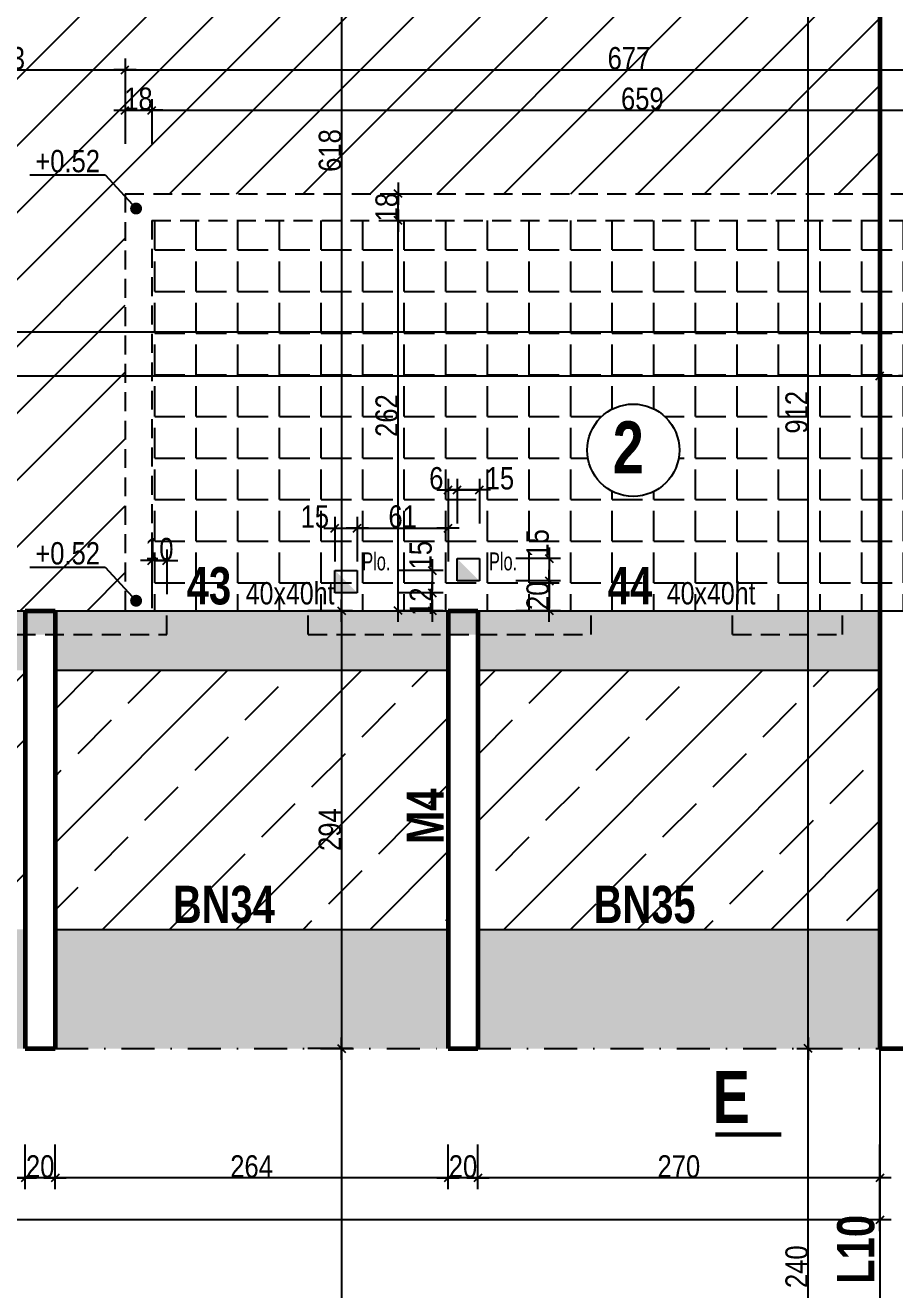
# Model space of a CAD drawing. Header units: centimetres. Extents: x 38820 to 82487, y -36363 to -12804.
# Drawn here: x 51826 to 52410, y -23888 to -23039 of the extents above; entities that cross this region are included whole.
import ezdxf
from ezdxf.enums import TextEntityAlignment as Align

# ---------------------------------------------------------------- set-up
doc = ezdxf.new("R2010")
doc.units = ezdxf.units.CM
doc.header["$LTSCALE"] = 0.5
doc.linetypes.add('CACHEX2', pattern=[19.05, 12.7, -6.35])
doc.linetypes.add('TIRETPT2', pattern=[12.7, 6.35, -3.175, 0, -3.175])
doc.layers.get('DEFPOINTS').update_dxf_attribs({"linetype": 'CONTINUOUS'})
for name, color, linetype in [('01_cote_gen', 4, 'CONTINUOUS'), ('01_linteaux', 2, 'CONTINUOUS'), ('01_murs_sup', 2, 'CACHEX2'), ('01_poch_BN', 9, 'CONTINUOUS'), ('01_resv', 32, 'CONTINUOUS'), ('01_texte', 230, 'CONTINUOUS'), ('AA_COTES', 2, 'CONTINUOUS')]:
    doc.layers.add(name, color=color, linetype=linetype)
doc.layers.add('01_murs_coup', color=5, linetype='CONTINUOUS', lineweight=60)
doc.styles.add('Arial Narrow', font='ARIALN.TTF')
doc.styles.add('impact', font='impact.ttf')
doc.styles.add('MATTE_TXT', font='arial.ttf')
doc.styles.add('STYLE2', font='ARIALN.TTF')
doc.dimstyles.new('JB50', dxfattribs={"dimscale": 0.1, "dimtxt": 150, "dimasz": 15, "dimexe": 0.1, "dimexo": 0.1, "dimgap": 0.09, "dimtad": 1, "dimdec": 1, "dimdsep": 46, "dimtxsty": 'STYLE2', "dimblk1": 'BOND_G', "dimblk2": 'BOND_D', "dimsah": 1, "dimcen": 1.5, "dimdle": 0.01, "dimse1": 1, "dimse2": 1, "dimclrd": 4, "dimclre": 2, "dimclrt": 6, "dimazin": 2, "dimtfac": 2.333333, "dimtdec": 1, "dimtix": 1, "dimtmove": 2, "dimatfit": 3, "dimldrblk": 'BOND_G', "dimfxl": 1, "dimtolj": 1, "dimtzin": 0, "dimarcsym": 0})
pattern_1 = [(135, (-19116.01, 5490.093), (-11.22532015, 9e-16), [7.9375, -7.9375])]

# ---------------------------------------------------------------- blocks, each defined once
blk = doc.blocks.new('BOND_G')
at = {"layer": 'AA_COTES', "color": 0}
for p, q in [((0, -5), (0, 15)), ((5, 0), (-5, 0)), ((1.77, 1.77), (-1.77, -1.77))]:
    blk.add_line(p, q, dxfattribs=at)
blk = doc.blocks.new('BOND_D')
at = {"layer": 'AA_COTES', "color": 0}
for p, q in [((5, 0), (-5, 0)), ((-1.77, -1.77), (1.77, 1.77)), ((0, 5), (0, -15))]:
    blk.add_line(p, q, dxfattribs=at)
blk = doc.blocks.new('*D695')
at = {"layer": '01_cote_gen', "color": 4, "lineweight": -2, "transparency": 16777216}
blk.add_line((52401.1, -23274.72), (52418.1, -23274.72), dxfattribs=at)
at = {"layer": 'DEFPOINTS', "color": 0}
for p in [(52419.6, -23274.72), (52399.6, -23287.62), (52419.6, -23287.62)]:
    blk.add_point(p, dxfattribs=at)
at = {"layer": '01_cote_gen', "color": 4, "lineweight": -2, "transparency": 16777216, "xscale": 1.5, "yscale": 1.5, "zscale": 1.5, "rotation": 180}
blk.add_blockref('BOND_G', (52399.6, -23274.72), dxfattribs=at)
at = {"layer": '01_cote_gen', "color": 4, "lineweight": -2, "transparency": 16777216, "xscale": 1.5, "yscale": 1.5, "zscale": 1.5}
blk.add_blockref('BOND_D', (52419.6, -23274.72), dxfattribs=at)
at = {"layer": '01_cote_gen', "color": 6, "transparency": 16777216, "insert": (52434, -23286.21), "char_height": 15, "attachment_point": 5, "style": 'STYLE2'}
blk.add_mtext('\\A1;20', dxfattribs=at)
blk = doc.blocks.new('*D700')
at = {"layer": '01_cote_gen', "color": 4, "lineweight": -2, "transparency": 16777216}
blk.add_line((50040.1, -23274.72), (52398.1, -23274.72), dxfattribs=at)
at = {"layer": 'DEFPOINTS', "color": 0}
for p in [(52399.6, -23270.39), (50038.6, -23280.35), (52399.6, -23274.72)]:
    blk.add_point(p, dxfattribs=at)
at = {"layer": '01_cote_gen', "color": 4, "lineweight": -2, "transparency": 16777216, "xscale": 1.5, "yscale": 1.5, "zscale": 1.5, "rotation": 180}
blk.add_blockref('BOND_G', (50038.6, -23274.72), dxfattribs=at)
at = {"layer": '01_cote_gen', "color": 4, "lineweight": -2, "transparency": 16777216, "xscale": 1.5, "yscale": 1.5, "zscale": 1.5}
blk.add_blockref('BOND_D', (52399.6, -23274.72), dxfattribs=at)
at = {"layer": '01_cote_gen', "color": 6, "transparency": 16777216, "insert": (51075.03, -23267.05), "char_height": 15, "attachment_point": 5, "style": 'STYLE2'}
blk.add_mtext('\\A1;2361', dxfattribs=at)
blk = doc.blocks.new('*D706')
at = {"layer": '01_cote_gen', "color": 4, "lineweight": -2, "transparency": 16777216}
blk.add_line((49694.13, -23245.04), (52588.09, -23245.04), dxfattribs=at)
at = {"layer": 'DEFPOINTS', "color": 0}
for p in [(49692.63, -23200.97), (52589.59, -23245.04), (52589.59, -23251.92)]:
    blk.add_point(p, dxfattribs=at)
at = {"layer": '01_cote_gen', "color": 4, "lineweight": -2, "transparency": 16777216, "xscale": 1.5, "yscale": 1.5, "zscale": 1.5, "rotation": 180}
blk.add_blockref('BOND_G', (49692.63, -23245.04), dxfattribs=at)
at = {"layer": '01_cote_gen', "color": 4, "lineweight": -2, "transparency": 16777216, "xscale": 1.5, "yscale": 1.5, "zscale": 1.5}
blk.add_blockref('BOND_D', (52589.59, -23245.04), dxfattribs=at)
at = {"layer": '01_cote_gen', "color": 6, "transparency": 16777216, "insert": (51075.1, -23237.37), "char_height": 15, "attachment_point": 5, "style": 'STYLE2'}
blk.add_mtext('\\A1;2897', dxfattribs=at)
blk = doc.blocks.new('*D727')
at = {"layer": '01_cote_gen', "color": 4, "lineweight": -2, "transparency": 16777216}
blk.add_line((52398.1, -23841.51), (50040.13, -23841.51), dxfattribs=at)
at = {"layer": 'DEFPOINTS', "color": 0}
for p in [(50038.63, -23794.88), (52399.6, -23810.22), (50038.63, -23841.51)]:
    blk.add_point(p, dxfattribs=at)
at = {"layer": '01_cote_gen', "color": 4, "lineweight": -2, "transparency": 16777216, "xscale": 1.5, "yscale": 1.5, "zscale": 1.5, "rotation": 180}
blk.add_blockref('BOND_D', (50038.63, -23841.51), dxfattribs=at)
at = {"layer": '01_cote_gen', "color": 4, "lineweight": -2, "transparency": 16777216, "xscale": 1.5, "yscale": 1.5, "zscale": 1.5}
blk.add_blockref('BOND_G', (52399.6, -23841.51), dxfattribs=at)
at = {"layer": '01_cote_gen', "color": 6, "transparency": 16777216, "insert": (51219.11, -23833.84), "char_height": 15, "attachment_point": 5, "style": 'STYLE2'}
blk.add_mtext('\\A1;2361', dxfattribs=at)
blk = doc.blocks.new('*D870')
at = {"layer": '01_cote_gen', "color": 4, "lineweight": -2, "transparency": 16777216}
blk.add_line((52037.97, -23433.88), (52037.97, -23724.9), dxfattribs=at)
at = {"layer": 'DEFPOINTS', "color": 0}
for p in [(52063.28, -23432.38), (52037.97, -23726.4), (52063.28, -23726.4)]:
    blk.add_point(p, dxfattribs=at)
at = {"layer": '01_cote_gen', "color": 4, "lineweight": -2, "transparency": 16777216, "xscale": 1.5, "yscale": 1.5, "zscale": 1.5}
for name, p, rotation in [('BOND_G', (52037.97, -23432.38), 90), ('BOND_D', (52037.97, -23726.4), 270)]:
    blk.add_blockref(name, p, dxfattribs=dict(at, rotation=rotation))
at = {"layer": '01_cote_gen', "color": 6, "transparency": 16777216, "insert": (52030.3, -23579.39), "char_height": 15, "attachment_point": 5, "rotation": 90, "style": 'STYLE2'}
blk.add_mtext('\\A1;294', dxfattribs=at)
blk = doc.blocks.new('*D871')
at = {"layer": '01_cote_gen', "color": 4, "lineweight": -2, "transparency": 16777216}
blk.add_line((52037.97, -23727.9), (52037.97, -24281.87), dxfattribs=at)
at = {"layer": 'DEFPOINTS', "color": 0}
for p in [(52063.28, -23726.4), (52037.97, -24283.37), (52037.97, -24283.37)]:
    blk.add_point(p, dxfattribs=at)
at = {"layer": '01_cote_gen', "color": 4, "lineweight": -2, "transparency": 16777216, "xscale": 1.5, "yscale": 1.5, "zscale": 1.5}
for name, p, rotation in [('BOND_G', (52037.97, -23726.4), 90), ('BOND_D', (52037.97, -24283.37), 270)]:
    blk.add_blockref(name, p, dxfattribs=dict(at, rotation=rotation))
at = {"layer": '01_cote_gen', "color": 6, "transparency": 16777216, "insert": (52030.33, -24004.88), "char_height": 15, "attachment_point": 5, "rotation": 90, "style": 'STYLE2'}
blk.add_mtext('\\A1;557', dxfattribs=at)
blk = doc.blocks.new('*D877')
at = {"layer": '01_cote_gen', "color": 4, "lineweight": -2, "transparency": 16777216}
blk.add_line((52037.97, -22815.89), (52037.97, -23430.88), dxfattribs=at)
at = {"layer": 'DEFPOINTS', "color": 0}
for p in [(52035.86, -22814.39), (52037.97, -23432.38), (52075.69, -23432.38)]:
    blk.add_point(p, dxfattribs=at)
at = {"layer": '01_cote_gen', "color": 4, "lineweight": -2, "transparency": 16777216, "xscale": 1.5, "yscale": 1.5, "zscale": 1.5}
for name, p, rotation in [('BOND_G', (52037.97, -22814.39), 90), ('BOND_D', (52037.97, -23432.38), 270)]:
    blk.add_blockref(name, p, dxfattribs=dict(at, rotation=rotation))
at = {"layer": '01_cote_gen', "color": 6, "transparency": 16777216, "insert": (52030.3, -23123.39), "char_height": 15, "attachment_point": 5, "rotation": 90, "style": 'STYLE2'}
blk.add_mtext('\\A1;618', dxfattribs=at)
blk = doc.blocks.new('*D906')
at = {"layer": '01_cote_gen', "color": 4, "lineweight": -2, "transparency": 16777216}
blk.add_line((52398.1, -23813.33), (52131.1, -23813.33), dxfattribs=at)
at = {"layer": 'DEFPOINTS', "color": 0}
for p in [(52129.6, -23726.4), (52399.6, -23785.45), (52129.6, -23813.33)]:
    blk.add_point(p, dxfattribs=at)
at = {"layer": '01_cote_gen', "color": 4, "lineweight": -2, "transparency": 16777216, "xscale": 1.5, "yscale": 1.5, "zscale": 1.5, "rotation": 180}
blk.add_blockref('BOND_D', (52129.6, -23813.33), dxfattribs=at)
at = {"layer": '01_cote_gen', "color": 4, "lineweight": -2, "transparency": 16777216, "xscale": 1.5, "yscale": 1.5, "zscale": 1.5}
blk.add_blockref('BOND_G', (52399.6, -23813.33), dxfattribs=at)
at = {"layer": '01_cote_gen', "color": 6, "transparency": 16777216, "insert": (52264.6, -23805.67), "char_height": 15, "attachment_point": 5, "style": 'STYLE2'}
blk.add_mtext('\\A1;270', dxfattribs=at)
blk = doc.blocks.new('*D907')
at = {"layer": '01_cote_gen', "color": 4, "lineweight": -2, "transparency": 16777216}
blk.add_line((52128.1, -23813.33), (52111.1, -23813.33), dxfattribs=at)
at = {"layer": 'DEFPOINTS', "color": 0}
for p in [(52109.6, -23726.4), (52129.6, -23726.4), (52109.6, -23813.33)]:
    blk.add_point(p, dxfattribs=at)
at = {"layer": '01_cote_gen', "color": 4, "lineweight": -2, "transparency": 16777216, "xscale": 1.5, "yscale": 1.5, "zscale": 1.5, "rotation": 180}
blk.add_blockref('BOND_D', (52109.6, -23813.33), dxfattribs=at)
at = {"layer": '01_cote_gen', "color": 4, "lineweight": -2, "transparency": 16777216, "xscale": 1.5, "yscale": 1.5, "zscale": 1.5}
blk.add_blockref('BOND_G', (52129.6, -23813.33), dxfattribs=at)
at = {"layer": '01_cote_gen', "color": 6, "transparency": 16777216, "insert": (52119.6, -23805.67), "char_height": 15, "attachment_point": 5, "style": 'STYLE2'}
blk.add_mtext('\\A1;20', dxfattribs=at)
blk = doc.blocks.new('*D908')
at = {"layer": '01_cote_gen', "color": 4, "lineweight": -2, "transparency": 16777216}
blk.add_line((52108.1, -23813.33), (51847.1, -23813.33), dxfattribs=at)
at = {"layer": 'DEFPOINTS', "color": 0}
for p in [(51845.6, -23726.4), (52109.6, -23726.4), (51845.6, -23813.33)]:
    blk.add_point(p, dxfattribs=at)
at = {"layer": '01_cote_gen', "color": 4, "lineweight": -2, "transparency": 16777216, "xscale": 1.5, "yscale": 1.5, "zscale": 1.5, "rotation": 180}
blk.add_blockref('BOND_D', (51845.6, -23813.33), dxfattribs=at)
at = {"layer": '01_cote_gen', "color": 4, "lineweight": -2, "transparency": 16777216, "xscale": 1.5, "yscale": 1.5, "zscale": 1.5}
blk.add_blockref('BOND_G', (52109.6, -23813.33), dxfattribs=at)
at = {"layer": '01_cote_gen', "color": 6, "transparency": 16777216, "insert": (51977.6, -23805.67), "char_height": 15, "attachment_point": 5, "style": 'STYLE2'}
blk.add_mtext('\\A1;264', dxfattribs=at)
blk = doc.blocks.new('*D909')
at = {"layer": '01_cote_gen', "color": 4, "lineweight": -2, "transparency": 16777216}
blk.add_line((51844.1, -23813.33), (51827.1, -23813.33), dxfattribs=at)
at = {"layer": 'DEFPOINTS', "color": 0}
for p in [(51825.6, -23726.4), (51845.6, -23726.4), (51825.6, -23813.33)]:
    blk.add_point(p, dxfattribs=at)
at = {"layer": '01_cote_gen', "color": 4, "lineweight": -2, "transparency": 16777216, "xscale": 1.5, "yscale": 1.5, "zscale": 1.5, "rotation": 180}
blk.add_blockref('BOND_D', (51825.6, -23813.33), dxfattribs=at)
at = {"layer": '01_cote_gen', "color": 4, "lineweight": -2, "transparency": 16777216, "xscale": 1.5, "yscale": 1.5, "zscale": 1.5}
blk.add_blockref('BOND_G', (51845.6, -23813.33), dxfattribs=at)
at = {"layer": '01_cote_gen', "color": 6, "transparency": 16777216, "insert": (51835.6, -23805.67), "char_height": 15, "attachment_point": 5, "style": 'STYLE2'}
blk.add_mtext('\\A1;20', dxfattribs=at)
blk = doc.blocks.new('*D910')
at = {"layer": '01_cote_gen', "color": 4, "lineweight": -2, "transparency": 16777216}
blk.add_line((51824.1, -23813.33), (51557.1, -23813.33), dxfattribs=at)
at = {"layer": 'DEFPOINTS', "color": 0}
for p in [(51555.6, -23726.4), (51825.6, -23726.4), (51555.6, -23813.33)]:
    blk.add_point(p, dxfattribs=at)
at = {"layer": '01_cote_gen', "color": 4, "lineweight": -2, "transparency": 16777216, "xscale": 1.5, "yscale": 1.5, "zscale": 1.5, "rotation": 180}
blk.add_blockref('BOND_D', (51555.6, -23813.33), dxfattribs=at)
at = {"layer": '01_cote_gen', "color": 4, "lineweight": -2, "transparency": 16777216, "xscale": 1.5, "yscale": 1.5, "zscale": 1.5}
blk.add_blockref('BOND_G', (51825.6, -23813.33), dxfattribs=at)
at = {"layer": '01_cote_gen', "color": 6, "transparency": 16777216, "insert": (51690.6, -23805.67), "char_height": 15, "attachment_point": 5, "style": 'STYLE2'}
blk.add_mtext('\\A1;270', dxfattribs=at)
blk = doc.blocks.new('*D927')
at = {"layer": '01_cote_gen', "color": 4, "lineweight": -2, "transparency": 16777216}
blk.add_line((51894.09, -23069.18), (52568.09, -23069.18), dxfattribs=at)
at = {"layer": 'DEFPOINTS', "color": 0}
for p in [(52569.59, -23069.18), (51892.59, -23152.39), (52569.59, -23152.39)]:
    blk.add_point(p, dxfattribs=at)
at = {"layer": '01_cote_gen', "color": 4, "lineweight": -2, "transparency": 16777216, "xscale": 1.5, "yscale": 1.5, "zscale": 1.5, "rotation": 180}
blk.add_blockref('BOND_G', (51892.59, -23069.18), dxfattribs=at)
at = {"layer": '01_cote_gen', "color": 4, "lineweight": -2, "transparency": 16777216, "xscale": 1.5, "yscale": 1.5, "zscale": 1.5}
blk.add_blockref('BOND_D', (52569.59, -23069.18), dxfattribs=at)
at = {"layer": '01_cote_gen', "color": 6, "transparency": 16777216, "insert": (52231.09, -23061.51), "char_height": 15, "attachment_point": 5, "style": 'STYLE2'}
blk.add_mtext('\\A1;677', dxfattribs=at)
blk = doc.blocks.new('*D928')
at = {"layer": '01_cote_gen', "color": 4, "lineweight": -2, "transparency": 16777216}
blk.add_line((51912.09, -23096.4), (52568.09, -23096.4), dxfattribs=at)
at = {"layer": 'DEFPOINTS', "color": 0}
for p in [(52569.59, -23096.4), (51910.59, -23118.9), (52569.59, -23118.9)]:
    blk.add_point(p, dxfattribs=at)
at = {"layer": '01_cote_gen', "color": 4, "lineweight": -2, "transparency": 16777216, "xscale": 1.5, "yscale": 1.5, "zscale": 1.5, "rotation": 180}
blk.add_blockref('BOND_G', (51910.59, -23096.4), dxfattribs=at)
at = {"layer": '01_cote_gen', "color": 4, "lineweight": -2, "transparency": 16777216, "xscale": 1.5, "yscale": 1.5, "zscale": 1.5}
blk.add_blockref('BOND_D', (52569.59, -23096.4), dxfattribs=at)
at = {"layer": '01_cote_gen', "color": 6, "transparency": 16777216, "insert": (52240.09, -23088.74), "char_height": 15, "attachment_point": 5, "style": 'STYLE2'}
blk.add_mtext('\\A1;659', dxfattribs=at)
blk = doc.blocks.new('*D929')
at = {"layer": '01_cote_gen', "color": 4, "lineweight": -2, "transparency": 16777216}
blk.add_line((51731.09, -23069.18), (51891.09, -23069.18), dxfattribs=at)
at = {"layer": 'DEFPOINTS', "color": 0}
for p in [(51892.59, -23069.18), (51729.59, -23152.39), (51892.59, -23152.39)]:
    blk.add_point(p, dxfattribs=at)
at = {"layer": '01_cote_gen', "color": 4, "lineweight": -2, "transparency": 16777216, "xscale": 1.5, "yscale": 1.5, "zscale": 1.5, "rotation": 180}
blk.add_blockref('BOND_G', (51729.59, -23069.18), dxfattribs=at)
at = {"layer": '01_cote_gen', "color": 4, "lineweight": -2, "transparency": 16777216, "xscale": 1.5, "yscale": 1.5, "zscale": 1.5}
blk.add_blockref('BOND_D', (51892.59, -23069.18), dxfattribs=at)
at = {"layer": '01_cote_gen', "color": 6, "transparency": 16777216, "insert": (51811.09, -23061.51), "char_height": 15, "attachment_point": 5, "style": 'STYLE2'}
blk.add_mtext('\\A1;163', dxfattribs=at)
blk = doc.blocks.new('*D932')
at = {"layer": '01_cote_gen', "color": 4, "lineweight": -2, "transparency": 16777216}
blk.add_line((52076.07, -23430.89), (52076.07, -23171.89), dxfattribs=at)
at = {"layer": 'DEFPOINTS', "color": 0}
for p in [(52076.07, -23170.39), (52248.92, -23170.39), (52248.92, -23432.39)]:
    blk.add_point(p, dxfattribs=at)
at = {"layer": '01_cote_gen', "color": 4, "lineweight": -2, "transparency": 16777216, "xscale": 1.5, "yscale": 1.5, "zscale": 1.5}
for name, p, rotation in [('BOND_D', (52076.07, -23170.39), 90), ('BOND_G', (52076.07, -23432.39), 270)]:
    blk.add_blockref(name, p, dxfattribs=dict(at, rotation=rotation))
at = {"layer": '01_cote_gen', "color": 6, "transparency": 16777216, "insert": (52068.41, -23301.39), "char_height": 15, "attachment_point": 5, "rotation": 90, "style": 'STYLE2'}
blk.add_mtext('\\A1;262', dxfattribs=at)
blk = doc.blocks.new('*D933')
at = {"layer": '01_cote_gen', "color": 4, "lineweight": -2, "transparency": 16777216}
blk.add_line((52076.07, -23168.89), (52076.07, -23153.89), dxfattribs=at)
at = {"layer": 'DEFPOINTS', "color": 0}
for p in [(52076.07, -23152.39), (52098.57, -23152.39), (52098.57, -23170.39)]:
    blk.add_point(p, dxfattribs=at)
at = {"layer": '01_cote_gen', "color": 4, "lineweight": -2, "transparency": 16777216, "xscale": 1.5, "yscale": 1.5, "zscale": 1.5}
for name, p, rotation in [('BOND_D', (52076.07, -23152.39), 90), ('BOND_G', (52076.07, -23170.39), 270)]:
    blk.add_blockref(name, p, dxfattribs=dict(at, rotation=rotation))
at = {"layer": '01_cote_gen', "color": 6, "transparency": 16777216, "insert": (52068.41, -23161.39), "char_height": 15, "attachment_point": 5, "rotation": 90, "style": 'STYLE2'}
blk.add_mtext('\\A1;18', dxfattribs=at)
blk = doc.blocks.new('*D935')
at = {"layer": '01_cote_gen', "color": 4, "lineweight": -2, "transparency": 16777216}
blk.add_line((51894.09, -23096.4), (51909.09, -23096.4), dxfattribs=at)
at = {"layer": 'DEFPOINTS', "color": 0}
for p in [(51892.59, -23091.68), (51910.59, -23096.4), (51910.59, -23103.9)]:
    blk.add_point(p, dxfattribs=at)
at = {"layer": '01_cote_gen', "color": 4, "lineweight": -2, "transparency": 16777216, "xscale": 1.5, "yscale": 1.5, "zscale": 1.5, "rotation": 180}
blk.add_blockref('BOND_G', (51892.59, -23096.4), dxfattribs=at)
at = {"layer": '01_cote_gen', "color": 4, "lineweight": -2, "transparency": 16777216, "xscale": 1.5, "yscale": 1.5, "zscale": 1.5}
blk.add_blockref('BOND_D', (51910.59, -23096.4), dxfattribs=at)
at = {"layer": '01_cote_gen', "color": 6, "transparency": 16777216, "insert": (51901.59, -23088.74), "char_height": 15, "attachment_point": 5, "style": 'STYLE2'}
blk.add_mtext('\\A1;18', dxfattribs=at)
blk = doc.blocks.new('*D947')
at = {"layer": '01_cote_gen', "color": 4, "lineweight": -2, "transparency": 16777216}
for p, q in [((51909.09, -23398.79), (51907.59, -23398.79)), ((51920.63, -23398.79), (51910.59, -23398.79)), ((51922.13, -23398.79), (51923.63, -23398.79))]:
    blk.add_line(p, q, dxfattribs=at)
at = {"layer": 'DEFPOINTS', "color": 0}
for p in [(51910.59, -23398.79), (51910.59, -23432.38), (51920.63, -23432.39)]:
    blk.add_point(p, dxfattribs=at)
at = {"layer": '01_cote_gen', "color": 4, "lineweight": -2, "transparency": 16777216, "xscale": 1.5, "yscale": 1.5, "zscale": 1.5}
blk.add_blockref('BOND_D', (51910.59, -23398.79), dxfattribs=at)
at = {"layer": '01_cote_gen', "color": 4, "lineweight": -2, "transparency": 16777216, "xscale": 1.5, "yscale": 1.5, "zscale": 1.5, "rotation": 180}
blk.add_blockref('BOND_G', (51920.63, -23398.79), dxfattribs=at)
at = {"layer": '01_cote_gen', "color": 6, "transparency": 16777216, "insert": (51915.61, -23391.12), "char_height": 15, "attachment_point": 5, "style": 'STYLE2'}
blk.add_mtext('\\A1;10', dxfattribs=at)
blk = doc.blocks.new('*D1180')
at = {"layer": '01_cote_gen', "color": 4, "lineweight": -2, "transparency": 16777216}
blk.add_line((52035.06, -23376.94), (52047.06, -23376.94), dxfattribs=at)
at = {"layer": 'DEFPOINTS', "color": 0}
for p in [(52048.56, -23376.94), (52033.56, -23405.35), (52048.56, -23405.35)]:
    blk.add_point(p, dxfattribs=at)
at = {"layer": '01_cote_gen', "color": 4, "lineweight": -2, "transparency": 16777216, "xscale": 1.5, "yscale": 1.5, "zscale": 1.5, "rotation": 180}
blk.add_blockref('BOND_G', (52033.56, -23376.94), dxfattribs=at)
at = {"layer": '01_cote_gen', "color": 4, "lineweight": -2, "transparency": 16777216, "xscale": 1.5, "yscale": 1.5, "zscale": 1.5}
blk.add_blockref('BOND_D', (52048.56, -23376.94), dxfattribs=at)
at = {"layer": '01_cote_gen', "color": 6, "transparency": 16777216, "insert": (52020.07, -23369.27), "char_height": 15, "attachment_point": 5, "style": 'STYLE2'}
blk.add_mtext('\\A1;15', dxfattribs=at)
blk = doc.blocks.new('*D1181')
at = {"layer": '01_cote_gen', "color": 4, "lineweight": -2, "transparency": 16777216}
blk.add_line((52050.06, -23376.94), (52108.1, -23376.94), dxfattribs=at)
at = {"layer": 'DEFPOINTS', "color": 0}
for p in [(52109.6, -23376.94), (52048.56, -23384.44), (52109.6, -23432.39)]:
    blk.add_point(p, dxfattribs=at)
at = {"layer": '01_cote_gen', "color": 4, "lineweight": -2, "transparency": 16777216, "xscale": 1.5, "yscale": 1.5, "zscale": 1.5, "rotation": 180}
blk.add_blockref('BOND_G', (52048.56, -23376.94), dxfattribs=at)
at = {"layer": '01_cote_gen', "color": 4, "lineweight": -2, "transparency": 16777216, "xscale": 1.5, "yscale": 1.5, "zscale": 1.5}
blk.add_blockref('BOND_D', (52109.6, -23376.94), dxfattribs=at)
at = {"layer": '01_cote_gen', "color": 6, "transparency": 16777216, "insert": (52079.08, -23369.27), "char_height": 15, "attachment_point": 5, "style": 'STYLE2'}
blk.add_mtext('\\A1;61', dxfattribs=at)
blk = doc.blocks.new('*D1182')
at = {"layer": '01_cote_gen', "color": 4, "lineweight": -2, "transparency": 16777216}
blk.add_line((52098.9, -23406.85), (52098.9, -23418.85), dxfattribs=at)
at = {"layer": 'DEFPOINTS', "color": 0}
for p in [(52062.15, -23405.35), (52062.15, -23420.35), (52098.9, -23420.35)]:
    blk.add_point(p, dxfattribs=at)
at = {"layer": '01_cote_gen', "color": 4, "lineweight": -2, "transparency": 16777216, "xscale": 1.5, "yscale": 1.5, "zscale": 1.5}
for name, p, rotation in [('BOND_G', (52098.9, -23405.35), 90), ('BOND_D', (52098.9, -23420.35), 270)]:
    blk.add_blockref(name, p, dxfattribs=dict(at, rotation=rotation))
at = {"layer": '01_cote_gen', "color": 6, "transparency": 16777216, "insert": (52091.23, -23395.13), "char_height": 15, "attachment_point": 5, "rotation": 90, "style": 'STYLE2'}
blk.add_mtext('\\A1;15', dxfattribs=at)
blk = doc.blocks.new('*D1183')
at = {"layer": '01_cote_gen', "color": 4, "lineweight": -2, "transparency": 16777216}
for p, q in [((52098.9, -23418.85), (52098.9, -23417.35)), ((52098.9, -23432.39), (52098.9, -23420.35)), ((52098.9, -23433.89), (52098.9, -23435.39))]:
    blk.add_line(p, q, dxfattribs=at)
at = {"layer": 'DEFPOINTS', "color": 0}
for p in [(52048.56, -23420.35), (52098.9, -23420.35), (52045.47, -23432.39)]:
    blk.add_point(p, dxfattribs=at)
at = {"layer": '01_cote_gen', "color": 4, "lineweight": -2, "transparency": 16777216, "xscale": 1.5, "yscale": 1.5, "zscale": 1.5}
for name, p, rotation in [('BOND_D', (52098.9, -23420.35), 270), ('BOND_G', (52098.9, -23432.39), 90)]:
    blk.add_blockref(name, p, dxfattribs=dict(at, rotation=rotation))
at = {"layer": '01_cote_gen', "color": 6, "transparency": 16777216, "insert": (52091.36, -23426.37), "char_height": 15, "attachment_point": 5, "rotation": 90, "style": 'STYLE2'}
blk.add_mtext('\\A1;12', dxfattribs=at)
blk = doc.blocks.new('*D1184')
at = {"layer": '01_cote_gen', "color": 4, "lineweight": -2, "transparency": 16777216}
blk.add_line((52177.5, -23398.9), (52177.5, -23410.9), dxfattribs=at)
at = {"layer": 'DEFPOINTS', "color": 0}
for p in [(52130.64, -23397.4), (52130.64, -23412.4), (52177.5, -23412.4)]:
    blk.add_point(p, dxfattribs=at)
at = {"layer": '01_cote_gen', "color": 4, "lineweight": -2, "transparency": 16777216, "xscale": 1.5, "yscale": 1.5, "zscale": 1.5}
for name, p, rotation in [('BOND_G', (52177.5, -23397.4), 90), ('BOND_D', (52177.5, -23412.4), 270)]:
    blk.add_blockref(name, p, dxfattribs=dict(at, rotation=rotation))
at = {"layer": '01_cote_gen', "color": 6, "transparency": 16777216, "insert": (52169.83, -23387.19), "char_height": 15, "attachment_point": 5, "rotation": 90, "style": 'STYLE2'}
blk.add_mtext('\\A1;15', dxfattribs=at)
blk = doc.blocks.new('*D1185')
at = {"layer": '01_cote_gen', "color": 4, "lineweight": -2, "transparency": 16777216}
blk.add_line((52177.5, -23413.9), (52177.5, -23430.88), dxfattribs=at)
at = {"layer": 'DEFPOINTS', "color": 0}
for p in [(52155, -23412.4), (52155, -23432.38), (52177.5, -23432.38)]:
    blk.add_point(p, dxfattribs=at)
at = {"layer": '01_cote_gen', "color": 4, "lineweight": -2, "transparency": 16777216, "xscale": 1.5, "yscale": 1.5, "zscale": 1.5}
for name, p, rotation in [('BOND_G', (52177.5, -23412.4), 90), ('BOND_D', (52177.5, -23432.38), 270)]:
    blk.add_blockref(name, p, dxfattribs=dict(at, rotation=rotation))
at = {"layer": '01_cote_gen', "color": 6, "transparency": 16777216, "insert": (52169.83, -23422.39), "char_height": 15, "attachment_point": 5, "rotation": 90, "style": 'STYLE2'}
blk.add_mtext('\\A1;20', dxfattribs=at)
blk = doc.blocks.new('*D1186')
at = {"layer": '01_cote_gen', "color": 4, "lineweight": -2, "transparency": 16777216}
blk.add_line((52111.1, -23351.24), (52114.14, -23351.24), dxfattribs=at)
at = {"layer": 'DEFPOINTS', "color": 0}
for p in [(52115.64, -23351.24), (52109.6, -23392), (52115.64, -23397.4)]:
    blk.add_point(p, dxfattribs=at)
at = {"layer": '01_cote_gen', "color": 4, "lineweight": -2, "transparency": 16777216, "xscale": 1.5, "yscale": 1.5, "zscale": 1.5, "rotation": 180}
blk.add_blockref('BOND_G', (52109.6, -23351.24), dxfattribs=at)
at = {"layer": '01_cote_gen', "color": 4, "lineweight": -2, "transparency": 16777216, "xscale": 1.5, "yscale": 1.5, "zscale": 1.5}
blk.add_blockref('BOND_D', (52115.64, -23351.24), dxfattribs=at)
at = {"layer": '01_cote_gen', "color": 6, "transparency": 16777216, "insert": (52101.68, -23343.57), "char_height": 15, "attachment_point": 5, "style": 'STYLE2'}
blk.add_mtext('\\A1;6', dxfattribs=at)
blk = doc.blocks.new('*D1187')
at = {"layer": '01_cote_gen', "color": 4, "lineweight": -2, "transparency": 16777216}
blk.add_line((52117.14, -23351.24), (52129.14, -23351.24), dxfattribs=at)
at = {"layer": 'DEFPOINTS', "color": 0}
for p in [(52130.64, -23351.24), (52115.64, -23366.3), (52130.64, -23397.4)]:
    blk.add_point(p, dxfattribs=at)
at = {"layer": '01_cote_gen', "color": 4, "lineweight": -2, "transparency": 16777216, "xscale": 1.5, "yscale": 1.5, "zscale": 1.5, "rotation": 180}
blk.add_blockref('BOND_G', (52115.64, -23351.24), dxfattribs=at)
at = {"layer": '01_cote_gen', "color": 4, "lineweight": -2, "transparency": 16777216, "xscale": 1.5, "yscale": 1.5, "zscale": 1.5}
blk.add_blockref('BOND_D', (52130.64, -23351.24), dxfattribs=at)
at = {"layer": '01_cote_gen', "color": 6, "transparency": 16777216, "insert": (52144.41, -23343.57), "char_height": 15, "attachment_point": 5, "style": 'STYLE2'}
blk.add_mtext('\\A1;15', dxfattribs=at)
blk = doc.blocks.new('*D1303')
at = {"layer": '01_cote_gen', "color": 4, "lineweight": -2, "transparency": 16777216}
blk.add_line((52351.45, -23964.9), (52351.45, -23727.9), dxfattribs=at)
at = {"layer": 'DEFPOINTS', "color": 0}
for p in [(52351.45, -23726.4), (52373.95, -23726.4), (52373.95, -23966.4)]:
    blk.add_point(p, dxfattribs=at)
at = {"layer": '01_cote_gen', "color": 4, "lineweight": -2, "transparency": 16777216, "xscale": 1.5, "yscale": 1.5, "zscale": 1.5}
for name, p, rotation in [('BOND_D', (52351.45, -23726.4), 90), ('BOND_G', (52351.45, -23966.4), 270)]:
    blk.add_blockref(name, p, dxfattribs=dict(at, rotation=rotation))
at = {"layer": '01_cote_gen', "color": 6, "transparency": 16777216, "insert": (52343.78, -23872.92), "char_height": 15, "attachment_point": 5, "rotation": 90, "style": 'STYLE2'}
blk.add_mtext('\\A1;240', dxfattribs=at)
blk = doc.blocks.new('*D1304')
at = {"layer": '01_cote_gen', "color": 4, "lineweight": -2, "transparency": 16777216}
blk.add_line((52351.45, -23724.9), (52351.45, -22815.89), dxfattribs=at)
at = {"layer": 'DEFPOINTS', "color": 0}
for p in [(52351.45, -22814.39), (52373.95, -22814.39), (52373.95, -23726.4)]:
    blk.add_point(p, dxfattribs=at)
at = {"layer": '01_cote_gen', "color": 4, "lineweight": -2, "transparency": 16777216, "xscale": 1.5, "yscale": 1.5, "zscale": 1.5}
for name, p, rotation in [('BOND_D', (52351.45, -22814.39), 90), ('BOND_G', (52351.45, -23726.4), 270)]:
    blk.add_blockref(name, p, dxfattribs=dict(at, rotation=rotation))
at = {"layer": '01_cote_gen', "color": 6, "transparency": 16777216, "insert": (52343.78, -23299.18), "char_height": 15, "attachment_point": 5, "rotation": 90, "style": 'STYLE2'}
blk.add_mtext('\\A1;912', dxfattribs=at)

msp = doc.modelspace()

# ---------------------------------------------------------------- hatches: boundary and pattern name
at = {"layer": '01_murs_sup'}
h = msp.add_hatch(dxfattribs=at)
h.set_pattern_fill('DASH', color=256, scale=2.5, angle=135)
h.set_pattern_definition(pattern_1)
h.paths.add_polyline_path([(51232.63, -23432.383), (51034.63, -23432.383), (51034.63, -23448.383), (51232.63, -23448.383)])
h.paths.add_polyline_path([(51429.63, -23432.383), (51327.63, -23432.383), (51327.63, -23448.383), (51429.63, -23448.383)], flags=17)
h.paths.add_polyline_path([(51920.63, -23432.383), (51699.63, -23432.383), (51699.63, -23448.383), (51725.63, -23448.383), (51725.63, -24141.371), (51122.63, -24141.371), (51122.63, -24159.371), (52054.631, -24159.371), (52054.631, -24141.371), (51743.63, -24141.371), (51743.63, -23448.383), (51920.63, -23448.383)])
h.paths.add_polyline_path([(52205.63, -23432.383), (52015.63, -23432.383), (52015.63, -23448.383), (52205.63, -23448.383)])
h = msp.add_hatch(dxfattribs=at)
h.set_pattern_fill('DASH', color=256, scale=2.5, angle=135)
h.set_pattern_definition(pattern_1)
h.paths.add_polyline_path([(52374.63, -23432.383), (52300.63, -23432.383), (52300.63, -23448.383), (52374.63, -23448.383)])
h.paths.add_polyline_path([(52589.63, -23432.383), (52469.63, -23432.383), (52469.63, -23448.383), (52573.63, -23448.383), (52573.63, -23669.383), (52589.63, -23669.383)])
h.paths.add_polyline_path([(52589.63, -23939.383), (52573.63, -23939.383), (52573.63, -24141.371), (52156.631, -24141.371), (52156.631, -24159.371), (52401.631, -24159.371), (52401.631, -24178.391), (52419.631, -24178.391), (52419.631, -24161.354), (52589.63, -24161.354)])
h.paths.add_polyline_path([(52419.631, -24278.391), (52401.631, -24278.391), (52401.631, -24283.371), (52084.631, -24283.371), (52084.631, -24301.371), (52401.631, -24301.371), (52401.631, -24655.391), (52419.631, -24655.391)])
at = {"layer": '01_poch_BN'}
h = msp.add_hatch(dxfattribs=at)
h.set_pattern_fill('ANSI31', color=256, scale=10)
h.paths.add_polyline_path([(49105.63, -22818.341), (49125.63, -22818.34), (49125.63, -22814.307), (49672.626, -22814.387), (49690.613, -22814.387), (49690.612, -22796.39), (48265.63, -22796.18), (48265.63, -23398.352), (48285.63, -23398.352), (48285.63, -23117.356), (48953.63, -23117.356), (48953.63, -23432.356), (49105.63, -23432.356)])
h.paths.add_polyline_path([(49878.631, -23043.387), (49878.631, -22985.387), (49878.631, -22895.387), (49878.631, -22814.387), (49710.809, -22814.387), (49710.809, -22894.387), (49710.626, -23280.359), (49710.626, -23382.359), (49710.626, -23432.383), (49875.631, -23432.383), (49875.631, -23379.384), (49875.631, -23354.387), (49878.631, -23354.387), (49878.631, -23133.387)])
h.paths.add_polyline_path([(52569.593, -22796.39), (52419.597, -22796.39), (52419.597, -23152.394), (52569.593, -23152.394)])
h.paths.add_polyline_path([(50169.799, -22835.779), (50169.799, -22809.166), (50138.571, -22809.166), (50138.571, -22835.779)])
h.paths.add_polyline_path([(50169.799, -22867.654), (50169.799, -22841.041), (50138.571, -22841.041), (50138.571, -22867.654)], flags=16)
h.paths.add_polyline_path([(50050.405, -22939.747), (50077.018, -22939.747), (50077.018, -22908.519), (50050.405, -22908.519)], flags=16)
h.paths.add_polyline_path([(50115.169, -22930.844), (50115.169, -22894.675), (50083.941, -22894.675), (50083.941, -22930.844)], flags=16)
edge = h.paths.add_edge_path(flags=16)
edge.add_arc((49336.408, -23148.361), 30.98, 0, 360)
edge = h.paths.add_edge_path()
edge.add_arc((49672.626, -23376.358), 89.997, 90.000061, 179.999465, ccw=False)
edge.add_line((49672.626, -23286.361), (49672.626, -23280.36))
edge.add_line((49672.626, -23280.36), (49672.626, -23036.408))
edge.add_line((49672.626, -23036.408), (49672.589, -23036.408))
edge.add_line((49672.589, -23036.408), (49672.589, -22976.411))
edge.add_line((49672.589, -22976.411), (49672.626, -22814.387))
edge.add_line((49672.626, -22814.387), (49125.63, -22814.307))
edge.add_line((49125.63, -22814.307), (49125.63, -23432.356))
edge.add_line((49125.63, -23432.356), (49354.627, -23432.36))
edge.add_line((49354.627, -23432.36), (49672.626, -23432.36))
edge.add_line((49672.626, -23432.36), (49672.628, -23382.36))
edge.add_line((49672.628, -23382.36), (49672.628, -23376.358))
edge.add_line((49672.628, -23376.358), (49582.629, -23376.357))
edge = h.paths.add_edge_path(flags=16)
edge.add_arc((51006.638, -23148.361), 30.98, 0, 360)
h.paths.add_polyline_path([(52399.597, -22814.39), (50098.63, -22814.39), (50098.63, -22895.387), (50038.597, -22895.387), (50038.597, -22984.587), (50038.63, -22984.587), (50038.63, -23043.387), (50038.625, -23133.387), (50038.63, -23133.387), (50038.63, -23272.387), (50038.619, -23422.387), (50038.63, -23422.387), (50038.63, -23432.383), (50382.593, -23432.383), (50382.593, -23152.394), (50772.593, -23152.394), (50772.593, -23432.383), (50844.63, -23432.383), (50961.597, -23432.394), (50981.597, -23432.394), (51034.63, -23432.394), (51034.63, -23432.383), (51172.593, -23432.383), (51172.593, -23152.394), (51729.593, -23152.394), (51729.593, -23432.383), (51892.593, -23432.383), (51892.593, -23152.394), (52399.597, -23152.394)])
h = msp.add_hatch(dxfattribs=at)
h.set_pattern_fill('ANGLE', color=256, scale=4)
h.set_pattern_definition([(0, (0, 0), (0, 27.94), [20.32, -7.62]), (90, (0, 0), (-27.94, 2e-15), [20.32, -7.62])])
h.paths.add_polyline_path([(52399.597, -23170.394), (51910.593, -23170.394), (51910.593, -23432.383), (51920.63, -23432.383), (52015.63, -23432.389), (52015.63, -23432.383), (52205.63, -23432.383), (52300.63, -23432.388), (52300.63, -23432.383), (52374.63, -23432.383), (52399.597, -23432.394)])
h.paths.add_polyline_path([(52264.947, -23324.634, -1), (52202.986, -23324.634, -1)], flags=16)
h.paths.add_polyline_path([(52419.597, -23170.394), (52399.597, -23170.394), (52399.597, -23432.394), (52419.597, -23432.394)])
h.paths.add_polyline_path([(52569.593, -23170.394), (52419.597, -23170.394), (52419.597, -23432.394), (52469.63, -23432.394), (52469.63, -23432.383), (52569.593, -23432.383)])
h.paths.add_polyline_path([(52083.939, -23319.264), (52083.939, -23283.094), (52052.711, -23283.094), (52052.711, -23319.264)], flags=24)
h.paths.add_polyline_path([(51901.809, -23406.657), (51928.422, -23406.657), (51928.422, -23375.429), (51901.809, -23375.429)], flags=9)
h.paths.add_polyline_path([(52213.446, -23349.002), (52247.808, -23349.002), (52247.808, -23296.502), (52213.446, -23296.502)], flags=24)
h.paths.add_polyline_path([(52252.639, -23432.329), (52319.954, -23432.329), (52319.954, -23409.354), (52252.639, -23409.354)], flags=24)
h.paths.add_polyline_path([(52209.744, -23435.195), (52253.837, -23435.195), (52253.837, -23397.695), (52209.744, -23397.695)], flags=9)
h.paths.add_polyline_path([(51969.823, -23432.329), (52037.138, -23432.329), (52037.138, -23409.354), (51969.823, -23409.354)], flags=24)
h.paths.add_polyline_path([(51926.195, -23435.936), (51971.755, -23435.936), (51971.755, -23396.954), (51926.195, -23396.954)], flags=9)
h.paths.add_polyline_path([(52420.874, -23301.744), (52447.488, -23301.744), (52447.488, -23270.517), (52420.874, -23270.517)], flags=24)
h.paths.add_polyline_path([(52476.014, -23282.584), (52512.184, -23282.584), (52512.184, -23251.357), (52476.014, -23251.357)], flags=24)
h.paths.add_polyline_path([(52489.43, -23432.329), (52556.744, -23432.329), (52556.744, -23409.354), (52489.43, -23409.354)], flags=24)
h.paths.add_polyline_path([(52445.828, -23435.793), (52491.335, -23435.793), (52491.335, -23397.575), (52445.828, -23397.575)], flags=9)
h = msp.add_hatch(color=256, dxfattribs=at)
h.dxf.hatch_style = 1
h.paths.add_polyline_path([(51825.597, -23432.394), (51555.597, -23432.394), (51555.597, -23472.394), (51825.597, -23472.394)])
h = msp.add_hatch(color=256, dxfattribs=at)
h.dxf.hatch_style = 1
h.paths.add_polyline_path([(52109.597, -23432.394), (51845.597, -23432.394), (51845.597, -23472.394), (52109.597, -23472.394)])
h = msp.add_hatch(color=256, dxfattribs=at)
h.dxf.hatch_style = 1
h.paths.add_polyline_path([(52399.597, -23432.394), (52129.597, -23432.394), (52129.597, -23472.394), (52399.597, -23472.394)])
h = msp.add_hatch(dxfattribs=at)
h.set_pattern_fill('ANSI33', color=256, scale=10)
h.paths.add_polyline_path([(50388.597, -23472.394), (50038.63, -23472.394), (50038.63, -23646.396), (50388.597, -23646.396)])
h.paths.add_polyline_path([(50761.63, -23472.394), (50691.597, -23472.394), (50691.597, -23646.396), (50761.63, -23646.396)])
h.paths.add_polyline_path([(50779.63, -23472.394), (50761.63, -23472.394), (50761.63, -23646.396), (50779.63, -23646.396)])
h.paths.add_polyline_path([(50961.597, -23472.394), (50779.63, -23472.394), (50779.63, -23646.396), (50961.597, -23646.396)])
h.paths.add_polyline_path([(51251.597, -23472.394), (50981.597, -23472.394), (50981.597, -23646.396), (51251.597, -23646.396)])
h.paths.add_polyline_path([(51535.597, -23472.394), (51271.597, -23472.394), (51271.597, -23646.396), (51535.597, -23646.396)])
h.paths.add_polyline_path([(51725.63, -23472.394), (51555.597, -23472.394), (51555.597, -23646.396), (51725.63, -23646.396)])
h.paths.add_polyline_path([(51743.63, -23472.394), (51725.63, -23472.394), (51725.63, -23646.396), (51743.63, -23646.396)])
h.paths.add_polyline_path([(51825.597, -23472.394), (51743.63, -23472.394), (51743.63, -23646.396), (51825.597, -23646.396)])
h.paths.add_polyline_path([(52109.597, -23472.394), (51845.597, -23472.394), (51845.597, -23646.396), (52109.597, -23646.396)])
h.paths.add_polyline_path([(52399.597, -23472.394), (52129.597, -23472.394), (52129.597, -23646.396), (52399.597, -23646.396)])
edge = h.paths.add_edge_path()
edge.add_arc((50538.073, -23542.397), 30.98, 0, 360)
h.paths.add_polyline_path([(50671.597, -23472.394), (50408.597, -23472.394), (50408.597, -23646.396), (50671.597, -23646.396)])
h = msp.add_hatch(color=256, dxfattribs=at)
h.dxf.hatch_style = 1
h.paths.add_polyline_path([(51251.597, -23646.396), (50981.597, -23646.396), (50981.597, -23726.396), (51251.597, -23726.396)])
h.paths.add_polyline_path([(51535.597, -23646.396), (51271.597, -23646.396), (51271.597, -23726.396), (51535.597, -23726.396)])
h.paths.add_polyline_path([(51725.63, -23646.396), (51555.597, -23646.396), (51555.597, -23726.396), (51725.63, -23726.396)])
h.paths.add_polyline_path([(51743.63, -23646.396), (51725.63, -23646.396), (51725.63, -23726.396), (51743.63, -23726.396)])
h.paths.add_polyline_path([(51825.597, -23646.396), (51743.63, -23646.396), (51743.63, -23726.396), (51825.597, -23726.396)])
h.paths.add_polyline_path([(52109.597, -23646.396), (51845.597, -23646.396), (51845.597, -23726.396), (52109.597, -23726.396)])
h.paths.add_polyline_path([(52399.597, -23646.396), (52129.597, -23646.396), (52129.597, -23726.396), (52399.597, -23726.396)])

# ---------------------------------------------------------------- linework, layer by layer
at = {"layer": '01_linteaux'}
for p, q in [((51845.597, -23432.394), (52109.597, -23432.394)), ((52129.597, -23432.394), (52399.597, -23432.394)), ((52399.597, -23432.394), (52419.597, -23432.394)), ((51845.597, -23472.394), (52109.597, -23472.394)), ((52129.597, -23472.394), (52399.597, -23472.394)), ((51845.597, -23646.396), (52109.597, -23646.396)), ((52129.597, -23646.396), (52399.597, -23646.396)), ((52399.597, -23726.396), (52399.597, -23966.396))]:
    msp.add_line(p, q, dxfattribs=at)
at = {"layer": '01_linteaux', "linetype": 'TIRETPT2', "ltscale": 7}
for p, q in [((51845.597, -23726.396), (52109.597, -23726.396)), ((52129.597, -23726.396), (52399.597, -23726.396))]:
    msp.add_line(p, q, dxfattribs=at)
at = {"layer": '01_murs_coup'}
for p, q in [((52399.597, -22814.39), (52399.597, -23726.396)), ((52399.597, -22814.39), (52399.597, -23726.396)), ((51825.597, -23432.394), (51845.597, -23432.394)), ((51825.597, -23432.394), (51825.597, -23726.396)), ((51825.597, -23432.394), (51845.597, -23432.394)), ((51845.597, -23432.394), (51845.597, -23726.396)), ((51845.597, -23432.394), (51845.597, -23726.396)), ((52109.597, -23432.394), (52109.597, -23726.396)), ((52109.597, -23432.394), (52129.597, -23432.394)), ((52109.597, -23432.394), (52109.597, -23726.396)), ((52109.597, -23432.394), (52129.597, -23432.394)), ((52129.597, -23432.394), (52129.597, -23726.396)), ((52129.597, -23432.394), (52129.597, -23726.396)), ((51825.597, -23726.396), (51845.597, -23726.396)), ((51825.597, -23726.396), (51845.597, -23726.396)), ((52109.597, -23726.396), (52129.597, -23726.396)), ((52109.597, -23726.396), (52129.597, -23726.396)), ((52399.597, -23726.396), (52419.597, -23726.396)), ((52399.597, -23726.396), (52419.597, -23726.396))]:
    msp.add_line(p, q, dxfattribs=at)
at = {"layer": '01_murs_sup', "ltscale": 2}
for p, q in [((51892.593, -23152.394), (52569.593, -23152.394)), ((51892.593, -23152.394), (51892.593, -23432.394)), ((51910.593, -23170.394), (52569.593, -23170.394)), ((51910.593, -23170.394), (51910.593, -23432.394)), ((51699.63, -23432.383), (51920.63, -23432.383)), ((51920.63, -23448.383), (51920.63, -23432.383)), ((52015.63, -23432.383), (52205.63, -23432.383)), ((52015.63, -23448.383), (52015.63, -23432.383)), ((52205.63, -23448.383), (52205.63, -23432.383)), ((52300.63, -23432.383), (52374.63, -23432.383)), ((52300.63, -23448.383), (52300.63, -23432.383)), ((52374.63, -23448.383), (52374.63, -23432.383)), ((51743.63, -23448.383), (51920.63, -23448.383)), ((52015.63, -23448.383), (52205.63, -23448.383)), ((52300.63, -23448.383), (52374.63, -23448.383))]:
    msp.add_line(p, q, dxfattribs=at)
at = {"layer": '01_resv'}
for p, q in [((52115.635, -23412.401), (52115.635, -23397.401)), ((52115.635, -23397.401), (52130.635, -23397.401)), ((52130.635, -23397.401), (52130.635, -23412.401)), ((52033.556, -23420.35), (52033.556, -23405.35)), ((52033.556, -23405.35), (52048.556, -23405.35)), ((52048.556, -23405.35), (52048.556, -23420.35)), ((52130.635, -23412.401), (52115.635, -23412.401)), ((52048.556, -23420.35), (52033.556, -23420.35))]:
    msp.add_line(p, q, dxfattribs=at)
for points in [[(52130.635, -23412.401), (52115.635, -23412.401), (52115.635, -23397.401)], [(52048.556, -23420.35), (52033.556, -23420.35), (52033.556, -23405.35)]]:
    msp.add_solid(points, dxfattribs=at)
at = {"layer": '01_texte'}
for p, q in [((51828.756, -23139.731), (51879.311, -23139.731)), ((51879.311, -23139.731), (51900.036, -23162.352)), ((51828.756, -23403.106), (51879.311, -23403.106)), ((51879.311, -23403.106), (51900.036, -23425.727))]:
    msp.add_line(p, q, dxfattribs=at)
at = {"layer": '01_texte', "const_width": 4}
for points in [[(51898.036, -23162.352, 1), (51902.036, -23162.352, 1)], [(51898.036, -23425.727, 1), (51902.036, -23425.727, 1)]]:
    msp.add_lwpolyline(points, format="xyb", close=True, dxfattribs=at)
at = {"layer": '01_texte', "const_width": 3}
msp.add_lwpolyline([(52333.395, -23784.08), (52289.143, -23784.08)], dxfattribs=at)
at = {"layer": '01_texte'}
msp.add_circle((52233.966, -23324.634), 30.98, dxfattribs=at)

# ---------------------------------------------------------------- texts
at = {"layer": '01_texte', "style": 'Arial Narrow'}
for p in [(51832.312, -23137.985), (51832.312, -23401.36)]:
    msp.add_text('+0.52', height=15, dxfattribs=at).set_placement(p)
at = {"layer": '01_texte', "style": 'impact'}
msp.add_text('2', height=35, dxfattribs=at).set_placement((52230.627, -23322.752), align=Align.MIDDLE_CENTER)
at = {"layer": '01_texte', "style": 'Arial Narrow', "width": 0.8}
for p in [(52051.922, -23405.288), (52137.06, -23405.288)]:
    msp.add_text('Plo.', height=12, dxfattribs=at).set_placement(p)
at = {"layer": '01_texte', "style": 'impact'}
for s, p in [('43', (51948.975, -23435.616)), ('44', (52231.791, -23435.616)), ('BN34', (51958.984, -23649.62)), ('BN35', (52241.6, -23649.62))]:
    msp.add_text(s, height=25, dxfattribs=at).set_placement(p, align=Align.BOTTOM_CENTER)
at = {"layer": '01_texte', "style": 'MATTE_TXT', "width": 0.8}
for p in [(52003.481, -23432.685), (52286.296, -23432.685)]:
    msp.add_text('40x40ht', height=15, dxfattribs=at).set_placement(p, align=Align.BOTTOM_CENTER)
at = {"layer": '01_texte', "style": 'impact'}
for s, height, rotation, p in [('M4', 25, 90, (52114.21, -23570.462)), ('E', 35, 0, (52299.838, -23786.932)), ('L10', 25, 90, (52403.38, -23861.201))]:
    msp.add_text(s, height=height, rotation=rotation, dxfattribs=at).set_placement(p, align=Align.BOTTOM_CENTER)

# ---------------------------------------------------------------- dimensions: what is measured, and where the dimension line sits
at = {"layer": '01_cote_gen'}
for base, p1, p2, picture, middle in [((52037.966, -23432.383), (52035.858, -22814.39), (52075.685, -23432.383), '*D877', (52030.299, -23123.387)), ((52076.075, -23152.394), (52098.575, -23170.394), (52098.575, -23152.394), '*D933', (52068.407, -23161.394)), ((52076.075, -23170.394), (52248.923, -23432.394), (52248.923, -23170.394), '*D932', (52068.407, -23301.394)), ((52177.5, -23432.383), (52155, -23412.401), (52155, -23432.383), '*D1185', (52169.833, -23422.392)), ((52098.896, -23420.35), (52045.466, -23432.394), (52048.556, -23420.35), '*D1183', (52091.357, -23426.372)), ((52037.966, -23726.396), (52063.28, -23432.383), (52063.28, -23726.396), '*D870', (52030.299, -23579.389)), ((52037.966, -24283.374), (52063.28, -23726.396), (52037.966, -24283.374), '*D871', (52030.33, -24004.885))]:
    dim = msp.add_linear_dim(base=base, p1=p1, p2=p2, angle=90, dimstyle='JB50', dxfattribs=at)
    dim.commit()
    dim.dimension.update_dxf_attribs({"geometry": picture, "text_midpoint": middle})
for base, p1, p2, picture, middle in [((52351.453, -22814.39), (52373.953, -23726.396), (52373.953, -22814.39), '*D1304', (52343.785, -23299.179)), ((52177.5, -23412.401), (52130.635, -23397.401), (52130.635, -23412.401), '*D1184', (52169.833, -23387.186)), ((52098.896, -23420.35), (52062.149, -23405.35), (52062.149, -23420.35), '*D1182', (52091.229, -23395.134)), ((52351.453, -23726.396), (52373.953, -23966.396), (52373.953, -23726.396), '*D1303', (52343.785, -23872.917))]:
    dim = msp.add_linear_dim(base=base, p1=p1, p2=p2, angle=90, dimstyle='JB50', dxfattribs=at)
    dim.commit()
    dim.dimension.update_dxf_attribs({"geometry": picture, "text_midpoint": middle, "dimtype": 160})
for base, p1, p2, picture, middle in [((51892.593, -23069.176), (51729.593, -23152.394), (51892.593, -23152.394), '*D929', (51811.093, -23061.509)), ((52569.593, -23069.176), (51892.593, -23152.394), (52569.593, -23152.394), '*D927', (52231.093, -23061.509)), ((51910.593, -23096.404), (51892.593, -23091.676), (51910.593, -23103.904), '*D935', (51901.593, -23088.736)), ((52569.593, -23096.404), (51910.593, -23118.904), (52569.593, -23118.904), '*D928', (52240.093, -23088.736)), ((52109.597, -23376.936), (52048.556, -23384.436), (52109.597, -23432.394), '*D1181', (52079.077, -23369.269)), ((51910.593, -23398.792), (51920.63, -23432.394), (51910.593, -23432.383), '*D947', (51915.612, -23391.125)), ((51555.597, -23813.334), (51825.597, -23726.396), (51555.597, -23726.396), '*D910', (51690.597, -23805.667)), ((51825.597, -23813.334), (51845.597, -23726.396), (51825.597, -23726.396), '*D909', (51835.597, -23805.667)), ((51845.597, -23813.334), (52109.597, -23726.396), (51845.597, -23726.396), '*D908', (51977.597, -23805.667)), ((52109.597, -23813.334), (52129.597, -23726.396), (52109.597, -23726.396), '*D907', (52119.597, -23805.667)), ((52129.597, -23813.334), (52399.597, -23785.446), (52129.597, -23726.396), '*D906', (52264.597, -23805.667)), ((50038.63, -23841.512), (52399.597, -23810.223), (50038.63, -23794.877), '*D727', (51219.113, -23833.845))]:
    dim = msp.add_linear_dim(base=base, p1=p1, p2=p2, dimstyle='JB50', dxfattribs=at)
    dim.commit()
    dim.dimension.update_dxf_attribs({"geometry": picture, "text_midpoint": middle})
for base, p1, p2, picture, middle in [((52589.593, -23245.042), (49692.626, -23200.972), (52589.593, -23251.919), '*D706', (51075.105, -23237.374)), ((52399.597, -23274.72), (50038.597, -23280.351), (52399.597, -23270.393), '*D700', (51075.031, -23267.052)), ((52419.597, -23274.72), (52399.597, -23287.619), (52419.597, -23287.619), '*D695', (52433.997, -23286.212)), ((52115.635, -23351.242), (52109.597, -23391.998), (52115.635, -23397.401), '*D1186', (52101.683, -23343.574)), ((52130.635, -23351.242), (52115.635, -23366.304), (52130.635, -23397.401), '*D1187', (52144.411, -23343.574)), ((52048.556, -23376.936), (52033.556, -23405.35), (52048.556, -23405.35), '*D1180', (52020.075, -23369.269))]:
    dim = msp.add_linear_dim(base=base, p1=p1, p2=p2, dimstyle='JB50', dxfattribs=at)
    dim.commit()
    dim.dimension.update_dxf_attribs({"geometry": picture, "text_midpoint": middle, "dimtype": 160})

doc.saveas('drawing.dxf')
